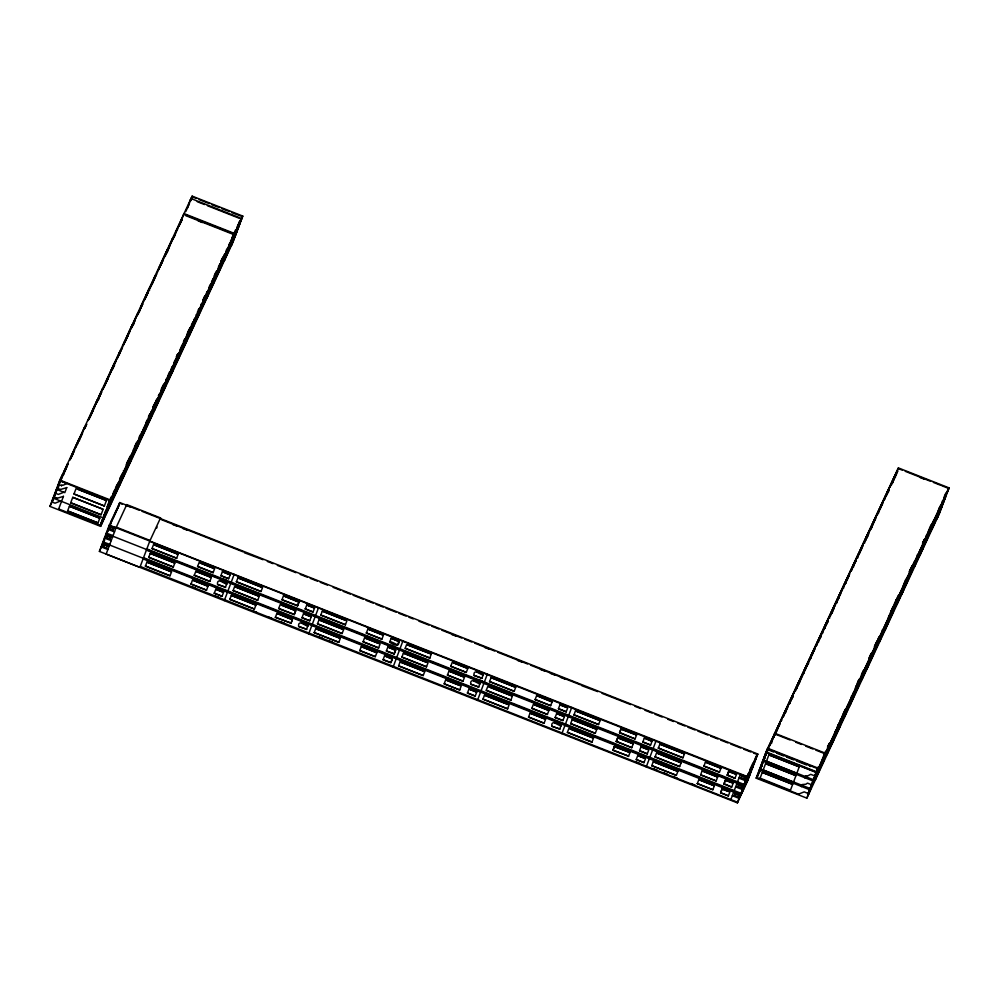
<?xml version="1.0" encoding="UTF-8"?>
<svg xmlns="http://www.w3.org/2000/svg" width="999" height="999" viewBox="0 0 999 999"><rect width="100%" height="100%" fill="white"/><g stroke="black" fill="none" stroke-linecap="round" stroke-linejoin="round"><path stroke-width="1.5" d="M49.95 506.406L59.84 480.082L110.477 500.037L100.587 526.361L49.95 506.406L54.595 496.441M51.586 502.797L57.243 487.712M61.239 477.085L57.717 486.463L58.779 486.913M54.558 495.242L52.06 502.022L55.045 503.196L60.514 501.011M57.405 487.674L55.307 493.231L58.342 494.418L63.811 492.245M56.631 490.372L57.58 487.849L56.493 490.097M58.104 486.638L59.465 483.017M59.928 481.593L61.014 477.684M61.851 476.66L62.762 474.238L63.686 474.687M68.269 464.135L67.595 463.873L63.012 474.413L66.221 467.507M66.683 466.296L67.595 463.873M77.722 443.856L77.048 443.593L70.579 458.179L78.746 439.523M61.563 485.801L61.926 484.89L62.937 485.289L67.108 483.466L60.027 480.669M77.747 442.557L80.257 436.675L77.822 442.619M80.969 435.651L85.09 426.311L81.793 434.09M93.631 408.454L94.543 406.031L88.074 420.616L93.182 409.665M92.72 411.338L93.182 410.127L89.061 419.081M94.131 407.604L96.254 401.96M96.853 401.536L97.765 399.125L98.439 399.388M98.689 399.563L98.014 399.3L99.376 395.666L102.597 388.761L103.272 389.023M101.686 391.171L102.597 388.761M112.725 368.743L112.05 368.469L105.582 383.054L107.492 378.946M58.616 509.128L63.474 496.266M66.771 487.5L64.823 492.632L56.731 489.448L58.179 485.252M112.05 368.469L108.766 376.211M110.677 372.565L113.749 364.398M112.912 368.756L114.336 364.972M119.405 355.095L118.731 354.82L120.092 351.198L115.509 361.738L118.082 356.206M123.077 345.492L129.545 330.919L130.22 331.181M128.634 333.329L129.545 330.919M127.722 336.213L128.184 335.015L123.002 346.141M128.659 333.753L131.256 326.848M132.767 324.001L129.795 331.081L132.767 324.001L133.691 324.438M141.259 308.204L140.584 307.929L141.945 304.308L147.053 293.356L145.679 296.978L146.353 297.252M139.036 312.699L140.459 308.916M148.751 289.285L145.679 297.452L149.575 289.098M148.202 291.109L147.29 293.531L148.364 291.221M154.408 279.97L153.734 279.708L155.095 276.074L150.512 286.613L153.084 281.094M67.62 510.939L69.393 506.243L99.775 518.219L98.002 522.914L67.62 510.939L98.002 522.914M70.692 502.772L72.765 497.327L103.147 509.303L101.074 514.735L70.692 502.772L101.074 514.735M73.988 493.993L104.371 505.969L73.988 493.993L76.061 488.548L106.443 500.524L77.51 489.123M158.079 270.379L164.548 255.794L165.472 256.231M163.661 258.629L166.259 251.723M167.77 248.888L164.798 255.969L167.77 248.888L168.444 249.151L167.083 252.772M168.019 249.051L172.602 238.511L173.277 238.786M171.691 240.934L172.602 238.511M181.356 222.128L180.682 221.865L182.055 218.232L175.587 232.817L180.045 223.227M174.038 237.575L175.462 233.791M180.682 222.327L183.978 213.561L234.615 233.516L224.5 260.439L223.826 260.165M184.428 214.423L183.529 214.773M187.462 207.917L190.984 198.539L241.621 218.494L231.493 245.417L230.819 245.142M232.904 242.407L242.794 216.096L192.158 196.129L189.86 201.711M190.772 200.799L192.195 197.028L190.871 199.875M104.371 505.969L106.443 500.524M105.894 510.214L101.399 522.777L102.073 523.051M107.155 506.88L109.703 500.074M105.307 512.45L238.361 226.935L237.687 226.673L233.379 235.901M110.964 497.377L108.529 503.721L109.203 503.983L108.367 505.794L107.692 505.519M103.222 518.244L104.808 514.01L105.482 514.273M108.304 506.393L105.07 514.56L104.395 514.298M108.367 505.794L111.638 497.639M101.985 523.351L112.075 496.728L111.401 496.466M114.373 490.359L113.312 493.181L114.385 493.481M102.959 518.081L103.896 518.506L105.295 515.496L106.881 511.263L105.757 510.664M106.518 509.465L107.193 509.74L110.177 502.497M113.711 493.219L110.489 500.961L109.815 500.699M117.008 484.44L115.409 488.673L116.084 488.948L118.382 483.204M108.991 506.755L105.32 513.736L105.994 513.998L107.58 509.765M108.616 504.957L109.291 505.232L110.877 500.998L59.615 480.694L192.158 196.129M112.288 497.989L109.291 505.232M113.986 493.456L115.584 489.21M106.593 508.866L108.092 509.49L109.69 505.257M111.788 500.749L108.092 509.49M115.085 491.983L111.389 500.724L112.987 496.491L112.313 496.216M110.19 504.982L113.886 496.241L113.212 495.979M112.812 495.941L113.486 496.216L117.183 487.475M112.288 500.474L115.984 491.733L115.31 491.471M118.207 482.667L118.893 482.929L120.292 479.932L122.577 474.188L121.903 473.926M114.398 495.966L117.383 488.736M120.679 479.957L119.093 484.19L118.419 483.928M119.118 482.43L119.793 482.692L121.841 477.347L122.565 477.622M126.536 464.835L127.959 461.063M117.407 486.963L118.082 487.225L116.496 491.458L119.48 484.228L118.806 483.953M119.793 482.692L122.777 475.449L122.103 475.187M126.086 466.683L123.089 473.926M128.908 458.903L126.786 467.669L125.587 467.357M120.18 482.717L118.594 486.963L121.591 479.72M121.216 477.922L121.89 478.184L123.489 473.951M124.513 469.143L125.187 469.418L126.786 465.172L126.111 464.91M121.89 478.184L124.887 470.941L123.814 470.654M126.111 467.407L128.184 462.175L127.51 461.913M119.718 485.189L122.989 476.71L122.315 476.448M126.261 467.632L129.583 459.165M120.717 480.681L121.391 480.944L124.388 473.713M126.086 469.168L127.685 464.935M127.984 463.399L130.981 456.168L130.307 455.894M131.681 454.657L130.095 458.891L133.079 451.66M134.141 448.201L136.601 442.37L137.275 442.644L134.291 449.887L135.876 445.641L135.202 445.379M124.013 471.915L125.087 472.202L123.489 476.436L126.486 469.205L125.412 468.906M126.786 467.669L129.783 460.427M127.185 467.694L125.599 471.928L128.584 464.697M128.222 462.899L128.896 463.161L130.482 458.928M131.518 454.12L132.193 454.383L133.779 450.149L133.104 449.887M217.507 227.472L217.282 228.072L185.639 215.597M130.32 458.391L130.994 458.653L132.58 454.42L131.905 454.158M128.609 462.924L129.283 463.186L127.697 467.42L130.682 460.189M130.994 458.653L133.978 451.411L133.304 451.148M140.272 434.777L139.211 437.599L140.285 437.887L138.224 443.119L138.898 443.381L142.582 434.64M129.121 462.649L129.795 462.924L131.381 458.678L130.707 458.416M134.678 449.912L133.092 454.145L134.715 450.636M135.714 445.104L136.388 445.379L137.987 441.133M129.795 462.924L133.491 454.17M136.388 445.379L140.085 436.638L139.41 436.363M131.219 458.141L131.893 458.416L135.589 449.675M139.885 437.862L142.632 431.006L143.993 431.643L140.996 438.886L140.322 438.611M143.581 429.12L140.584 436.363M135.414 449.125L136.101 449.4L137.687 445.167M147.278 419.755L146.216 422.577L146.89 422.839L149.188 417.095L148.501 416.833L149.912 413.836L148.314 418.069L148.988 418.331L150.587 414.098M136.101 449.4L139.086 442.157L138.411 441.895M143.606 427.347L144.281 427.622L142.695 431.855L145.679 424.612M140.484 439.148L137.175 447.614L136.501 447.34M141.521 434.353L142.195 434.615L143.594 431.605L145.879 425.874L145.205 425.611M142.42 434.103L143.094 434.378L144.693 430.132M757.766 754.008L747.876 780.331L737.374 802.871L99.4 551.411L109.291 525.099L747.264 776.548L757.766 754.008L142.008 511.313M143.094 434.378L146.091 427.135L145.417 426.873M147.315 421.103L147.989 421.366L146.391 425.599L149.388 418.356L148.714 418.094M150.612 412.325L151.286 412.599L149.688 416.833L152.685 409.59M155.682 401.723L154.62 404.545L155.682 404.845M144.518 429.595L145.192 429.87L146.791 425.636L146.116 425.362M150.087 416.858L148.489 421.091L151.711 413.349M152.048 410.052L151.111 412.05L151.786 412.325L153.384 408.091M153.222 407.542L154.283 407.842L152.697 412.075L156.381 403.334L155.32 403.047L156.905 398.801M101.461 546.977L103.334 542.02M108.042 529.458L109.465 525.686L115.884 528.209M145.192 429.87L148.189 422.627L147.515 422.365M103.896 541.246L105.182 536.6M106.893 533.254L108.329 529.445M110.677 523.214L112.1 519.393L111.014 523.339M146.616 425.087L147.29 425.362L148.888 421.128M105.007 538.411L104.895 537.362M108.304 529.632L107.517 530.719M147.29 425.362L150.287 418.119M151.998 413.586L153.809 408.841M157.58 399.076L155.994 403.309L157.617 399.8M150.312 416.346L150.986 416.62L149.4 420.854L153.084 412.112L152.023 411.813M157.392 400.299L159.678 394.568L159.003 394.293M155.419 406.006L156.843 402.222L157.567 402.51L154.72 410.065M166.009 379.27L166.683 379.545L162.987 388.286L162.313 388.012L163.911 383.778M151.498 416.346L155.195 407.604M154.795 407.567L158.716 398.326L159.39 398.589M158.092 398.801L162.013 389.548L162.687 389.81M103.072 546.778L103.896 544.642L107.268 545.966L106.443 548.114L103.072 546.778L106.443 548.114M106.431 537.862L107.18 535.889L110.552 537.225L109.803 539.185L106.431 537.862L109.803 539.185M109.728 529.083L110.477 527.122L113.849 528.446L113.099 530.419L109.728 529.083L113.099 530.419M112.862 518.993L118.744 506.006M153.596 411.838L156.593 404.595M158.292 400.062L159.89 395.829L159.216 395.554M161.114 392.282L163.187 387.05L162.512 386.788M117.67 508.179L119.793 502.559L139.198 510.202M160.814 393.718L157.967 401.286L157.293 401.011L160.614 392.557L161.289 392.819L159.69 397.053L159.016 396.79M164.111 384.94L161.264 392.507L160.589 392.245M155.719 405.557L156.393 405.831L157.992 401.598L157.318 401.323M162.987 388.286L164.585 384.053M156.393 405.831L160.09 397.09L159.415 396.815M159.69 397.053L163.386 388.311L162.712 388.049M158.491 401.323L162.188 392.582M161.788 392.545L165.484 383.803M160.602 396.815L164.286 388.074L163.224 387.774M168.594 376.261L170.879 370.529M162.025 392.045L162.7 392.307L164.098 389.298L165.684 385.065L165.01 384.802M169.293 374.762L172.278 367.52L171.603 367.257M164.123 387.537L164.798 387.799L166.383 383.566L165.322 383.266M167.42 378.758L168.094 379.021L169.693 374.787M172.989 366.021L171.391 370.254L174.613 362.512L175.287 362.774M175.275 359.652L174.213 362.475L174.887 362.737L176.486 358.504M164.798 387.799L167.795 380.557L166.721 380.257M168.094 379.021L171.091 371.79M166.221 383.029L166.895 383.291L168.494 379.058M166.895 383.291L169.892 376.049M173.189 367.282L170.192 374.525L171.791 370.279L171.116 370.017M168.319 378.521L168.993 378.783L170.592 374.55M174.813 363.761L172.29 370.017L175.799 362.5L175.125 362.237L173.489 365.746L175.087 361.513L174.413 361.251M177.635 355.894L175.587 361.238L179.283 352.497M175.986 361.276L173.701 367.008L173.014 366.745M182.28 344.63L181.219 347.452L182.293 347.752L179.296 354.982L180.881 350.749L179.82 350.462M175.012 364.935L172.178 372.49L171.503 372.227M178.359 356.181L175.474 363.723L174.8 363.449M178.771 354.945L181.656 347.402M173.227 368.007L173.901 368.269L175.487 364.036M176.523 359.228L177.198 359.49L178.784 355.257L178.109 354.995M173.901 368.269L176.885 361.026M180.182 352.26L177.198 359.49M181.893 347.714L183.479 343.481M175.325 363.499L175.999 363.761L177.585 359.528M189.785 329.957L189.111 329.695L186.114 336.938L186.788 337.2L188.199 334.203L190.484 328.459L189.81 328.196M185.589 338.973L183.991 343.206L183.317 342.944L184.915 338.711L183.504 341.72L184.191 341.983L182.592 346.216L184.216 342.707M189.111 329.695L187.512 333.928L188.199 334.203M179.695 355.02L178.097 359.253L181.793 350.512L181.119 350.249M182.992 346.241L181.393 350.487L185.09 341.733M186.289 337.475L184.69 341.708L188.386 332.967L187.712 332.704M180.195 354.745L183.891 346.004L183.217 345.741M192.782 322.09L191.721 324.912L192.395 325.187L193.981 320.954M182.305 350.237L185.29 342.994M188.586 334.228L187 338.461L186.326 338.199M188.224 332.43L188.898 332.692L190.297 329.695L191.883 325.449L191.209 325.187M185.602 341.471L189.286 332.729L188.611 332.455M192.582 323.951L190.996 328.184L192.62 324.675M185.315 341.233L185.989 341.496L184.403 345.729L187.387 338.486L186.713 338.224M187.7 336.963L190.684 329.72L190.01 329.458M188.087 336.988L186.501 341.221L189.485 333.991M192.795 325.212L189.798 332.455L191.845 327.11L192.57 327.385M196.091 316.446L193.094 323.676L192.42 323.414M198.913 308.666L197.315 312.899L197.989 313.162L200.986 305.919M190.197 332.48L188.599 336.713L189.997 333.716L189.323 333.441M191.221 327.684L191.895 327.947L193.719 323.201L194.393 323.464L191.396 330.706L190.722 330.444M192.52 327.372L189.673 334.927L188.998 334.665M192.969 326.161L195.816 318.594M196.266 317.382L199.113 309.827M191.396 330.706L192.994 326.473L192.32 326.211M191.895 327.947L196.291 317.694L195.617 317.432M197.989 313.162L199.588 308.928M194.018 321.666L194.693 321.94L196.091 318.931L197.69 314.697L197.015 314.435M195.092 321.965L193.494 326.198L196.491 318.956M198.389 313.199L196.803 317.432L199.788 310.19L198.439 309.565M199.413 308.391L200.1 308.654L201.686 304.42L201.011 304.158M160.29 518.518L160.527 517.919L126.761 504.607L126.311 505.831M203.084 301.411L200.1 308.654M197.19 317.457L195.604 321.69L198.589 314.448L197.914 314.185M198.227 312.65L198.901 312.924L200.712 308.179L201.386 308.441L197.702 317.183L197.028 316.92M198.901 312.924L201.885 305.682L201.211 305.419M197.702 317.183L199.288 312.949L198.614 312.687M200.324 308.142L200.999 308.416L202.585 304.183M203.621 299.375L204.296 299.638L205.881 295.404M204.695 299.675L202.397 305.407L201.723 305.145M204.296 299.638L207.992 290.896M210.277 284.528L209.216 287.362L210.29 287.65L208.229 292.882L208.903 293.144L212.587 284.403M199.126 312.412L199.8 312.675L203.496 303.933M203.097 303.908L206.793 295.167L206.119 294.905M212.912 278.609L210.589 286.126M204.895 300.936L201.898 308.167L201.224 307.904M208.192 292.158L205.195 299.4M209.89 287.625L211.488 283.391M203.321 303.396L203.996 303.659L205.594 299.425M208.491 290.622L212.637 280.769M213.586 278.883L211.526 284.116L212.2 284.378L215.884 275.637L215.21 275.362M207.692 294.917L206.106 299.163L209.091 291.92L208.017 291.621M211.214 285.639L209.403 290.384L208.729 290.122M212.025 281.343L212.7 281.618L214.285 277.372M208.217 290.397L208.891 290.659L207.293 294.892L212.387 283.142M212.7 281.618L215.684 274.375L215.01 274.113M207.18 297.377L210.489 288.911M219.917 263.586L218.319 267.819L218.993 268.094L220.592 263.861M214.298 279.87L217.295 272.627L216.621 272.265M215.722 275.1L216.396 275.362L217.994 271.129M219.218 267.582L221.291 262.35M214.023 279.633L214.698 279.895L213.099 284.128L216.096 276.898L215.422 276.623M219.393 268.119L216.396 275.362M214.523 279.358L215.197 279.62L216.795 275.387L216.121 275.125M223.614 257.342L221.79 262.088L224.787 254.845L224.113 254.57M215.197 279.62L218.194 272.39M221.716 263.112L218.494 270.854L220.092 266.621L219.418 266.358M225.487 253.334L223.901 257.58L227.585 248.838M218.219 270.617L218.893 270.879L217.307 275.125L220.991 266.371L220.317 266.109M222.003 263.336L224.288 257.605L223.227 257.305M219.405 270.617L223.089 261.875M222.028 261.576L222.702 261.838L226.386 253.097M225.999 253.072L229.683 244.33L229.008 244.056M221.503 266.109L225 257.043M231.119 240.759L233.017 235.714M226.224 252.56L226.898 252.822L228.496 248.589L227.822 248.326M224.513 257.093L225.2 257.367L223.601 261.601L226.598 254.358M226.898 252.822L229.895 245.592L229.221 245.317M231.593 241.046L233.192 236.813L232.517 236.551L230.195 244.056L231.593 241.046L230.919 240.784M237.138 226.873L239.598 221.591L240.272 221.853L232.218 240.135L231.543 239.86M232.517 240.409L231.094 244.218L231.768 244.48M237.687 226.673L239.598 221.591M236.713 229.47L235.302 233.354L235.976 233.616L236.825 231.818L236.151 231.543M237.637 226.998L237.862 228.471M238.124 225.737L240.01 220.692M100.587 526.361L232.992 242.108L232.305 241.833L234.927 234.877M236.151 231.656L238.511 225.349M240.809 219.143L239.448 222.777L240.122 223.039L239.273 224.85L238.599 224.575M156.631 528.196L157.08 526.985M145.429 566.083L146.928 562.15L171.541 571.853L170.03 575.774L145.429 566.083L170.03 575.774M148.726 557.305L150.225 553.384L174.837 563.074L173.327 567.007L148.726 557.305L173.327 567.007M152.023 548.538L176.623 558.229L152.023 548.538L153.521 544.605L178.134 554.308L154.97 545.179M176.623 558.229L178.134 554.308M190.996 584.04L192.507 580.107L208.029 586.226L206.531 590.159L190.996 584.04L206.531 590.159M194.293 575.274L195.804 571.341L211.326 577.459L209.827 581.393L194.293 575.274L209.827 581.393M197.59 566.495L213.124 572.614L197.59 566.495L199.101 562.562L214.623 568.681L200.512 563.124M213.124 572.614L214.623 568.681M214.285 593.219L215.796 589.285L223.551 592.345L222.053 596.278L214.285 593.219L222.053 596.278M217.582 584.452L225.487 587.212L217.582 584.452C215.859 574.075 237.312 590.421 220.379 581.031M220.879 575.674L222.39 571.74L230.157 574.812L228.646 578.733L220.879 575.674L228.646 578.733M225.349 587.512L226.86 583.578M224.288 600.636L234.178 574.325M229.82 599.338L231.318 595.416L255.919 605.107L254.42 609.04L229.82 599.338L254.42 609.04M233.117 590.571L234.615 586.638L259.228 596.341L257.717 600.262L233.117 590.571L257.717 600.262M236.413 581.793L237.912 577.872L262.525 587.562L261.014 591.495L236.413 581.793L261.014 591.495M275.387 617.307L276.885 613.374L292.42 619.492L291.059 623.126L275.387 617.307L291.059 623.126M295.716 610.714L294.205 614.647L278.684 608.528L280.195 604.595L295.716 610.714L281.606 605.157M297.515 605.881L299.013 601.947L297.515 605.881L281.98 599.762L283.491 595.829L297.602 601.386M290.909 623.426L292.42 619.492M294.205 614.647L295.579 611.026M298.676 626.485L306.581 629.245L298.676 626.485C296.953 616.108 318.406 632.454 301.473 623.064M301.973 617.707L303.484 613.786L311.238 616.845L309.74 620.766L301.973 617.707L309.74 620.766M305.269 608.94L306.78 605.007L314.535 608.066L313.037 612L305.269 608.94L313.037 612M306.443 629.545L307.942 625.611M308.679 633.903L318.569 607.579M314.21 632.604L315.709 628.671L340.309 638.373L338.811 642.295L314.21 632.604L338.811 642.295M317.507 623.826L319.006 619.904L343.606 629.595L342.108 633.528L317.507 623.826L342.108 633.528M320.804 615.059L345.404 624.75L320.804 615.059L322.302 611.126L345.467 620.254M345.404 624.75L346.903 620.829L322.302 611.126M359.777 650.561L361.276 646.628L376.81 652.747L375.299 656.68L359.777 650.561L375.299 656.68M363.074 641.795L378.596 647.914L363.074 641.795L364.573 637.861L378.696 643.418M366.371 633.016L367.869 629.083L383.404 635.214L381.893 639.135L366.371 633.016L381.893 639.135M378.596 647.914L380.107 643.98L364.573 637.861M383.067 659.74L384.578 655.819L392.332 658.878L390.834 662.799L383.067 659.74L390.971 662.499L391.883 660.077M394.13 654.033L395.629 650.099L394.13 654.033L386.363 650.973L387.874 647.04L394.343 649.587M389.66 642.195L391.171 638.274L398.926 641.333C399.812 652.347 378.521 634.652 397.565 644.954M397.427 645.254L398.926 641.333M393.069 667.157L402.959 640.846M398.589 665.858L400.099 661.937L424.7 671.628L423.201 675.561L398.589 665.858L423.201 675.561M401.898 657.092L426.498 666.783L401.898 657.092L403.396 653.159L426.548 662.287M405.194 648.314L429.795 658.016L405.194 648.314L406.556 644.692L431.293 654.083M426.498 666.783L427.997 662.861L403.396 653.159M429.795 658.016L431.156 654.382M444.168 683.828L459.69 689.947L444.168 683.828L445.666 679.894L459.79 685.451M447.465 675.049L448.963 671.116L464.498 677.247L462.987 681.168L447.465 675.049L462.987 681.168M450.761 666.283L466.283 672.402L450.761 666.283L452.26 662.349L467.794 668.468L453.671 662.911M459.69 689.947L461.201 686.013L445.666 679.894M466.283 672.402L467.794 668.468M467.457 693.006L468.956 689.073L476.723 692.132L475.224 696.066L467.457 693.006L475.224 696.066M470.754 684.228L478.658 686.987L470.754 684.228C469.031 673.85 490.484 690.209 473.551 680.806M474.05 675.461L481.955 678.221L474.05 675.461C472.327 665.084 493.781 681.43 476.848 672.04M478.521 687.287L480.019 683.366M481.818 678.521L483.179 674.887M477.46 700.424L487.35 674.1M482.979 699.125L507.592 708.815L482.979 699.125L484.49 695.192L507.642 704.32M486.276 690.346L510.889 700.049L486.276 690.346L487.787 686.425L512.387 696.116L489.235 686.987M489.572 681.58L491.083 677.647L515.684 687.349L514.185 691.283L489.572 681.58L514.185 691.283M507.592 708.815L509.09 704.894L484.49 695.192M510.889 700.049L512.387 696.116M528.558 717.082L530.057 713.161L545.591 719.28L544.08 723.201L528.558 717.082L544.08 723.201M531.855 708.316L547.377 714.435L531.855 708.316L533.354 704.382L548.888 710.501L534.765 704.944M535.152 699.537L536.65 695.616L552.185 701.735L550.674 705.656L535.152 699.537L550.674 705.656M547.377 714.435L548.888 710.501M551.848 726.261L559.752 729.02L551.848 726.261C550.124 715.883 571.578 732.242 554.645 722.839M555.144 717.494L556.643 713.561L564.41 716.62L562.912 720.554L555.144 717.494L562.912 720.554M558.441 708.716L566.208 711.775L558.441 708.716L559.939 704.794L566.408 707.342M559.615 729.32L561.113 725.399M566.208 711.775L567.707 707.854L559.939 704.794M561.85 733.678L571.74 707.367M567.37 732.379L591.982 742.082L567.37 732.379L568.881 728.458L593.481 738.149L570.329 729.02M570.666 723.613L572.177 719.68L596.778 729.382L595.279 733.316L570.666 723.613L595.279 733.316M573.963 714.847L575.474 710.913L600.074 720.604L598.576 724.537L573.963 714.847L598.576 724.537M591.982 742.082L593.481 738.149M612.936 750.349L614.447 746.415L612.936 750.349L628.608 756.168L613.086 750.049M616.246 741.57L617.744 737.649L633.266 743.768L631.768 747.689L616.246 741.57L617.744 737.649M619.542 732.804L621.041 728.87L636.575 734.989L635.064 738.923L619.542 732.804L621.041 728.87M628.471 756.468L629.969 752.534L615.859 746.977M636.238 759.527L643.993 762.587L636.238 759.527L637.737 755.594L644.205 758.141M639.535 750.749L647.29 753.82L639.535 750.749L641.033 746.827L647.502 749.375M642.832 741.982L644.33 738.049L652.097 741.108L650.586 745.042L642.832 741.982L650.586 745.042M643.993 762.587L645.504 758.653L637.737 755.594M647.29 753.82L648.801 749.887L641.033 746.827M646.241 766.945L656.131 740.621M651.76 765.646L653.271 761.713L677.871 771.415L676.36 775.349L651.76 765.646L676.36 775.349M655.057 756.88L656.568 752.946L681.168 762.637L679.657 766.57L655.057 756.88L679.657 766.57M658.353 748.101L659.864 744.168L684.465 753.87L682.954 757.804L658.353 748.101L682.954 757.804M697.327 783.603L698.838 779.682L714.36 785.801L712.861 789.722L697.327 783.603L712.861 789.722M700.624 774.837L702.135 770.903L717.657 777.022L716.158 780.956L700.624 774.837L716.158 780.956M703.92 766.058L705.431 762.137L720.953 768.256L719.455 772.177L703.92 766.058L719.455 772.177M720.629 792.781L728.383 795.853L720.629 792.781L722.127 788.86L728.596 791.408M723.925 784.015L725.424 780.082L733.191 783.141L731.68 787.075L723.925 784.015L725.424 780.082M727.222 775.249L728.721 771.315L736.488 774.375L734.977 778.308L727.222 775.249L728.721 771.315M720.766 792.482L722.127 788.86M728.383 795.853L729.894 791.92L721.99 789.16M730.619 800.199L740.521 773.888M734.302 795.579L735.127 793.431L738.498 794.767L737.674 796.902L734.302 795.579L737.674 796.902M737.662 786.65L738.411 784.69L741.782 786.013L741.033 787.986L737.662 786.65L741.033 787.986M740.958 777.884L741.708 775.911L745.079 777.247L744.33 779.208L740.958 777.884L744.33 779.208M751.023 751.348L750.786 751.96L743.631 749.163M738.773 798.176L740.634 793.206M742.057 789.422L747.027 777.047M748.301 774.6L748.239 773.713L745.354 780.656L746.815 778.221M740.009 796.215L740.509 795.017M744.555 783.516L752.971 766.408L744.742 785.077L746.678 779.932M737.374 802.871L747.264 776.548M741.758 791.97L743.381 788.698L741.333 793.106M748.039 776.298L749.974 771.153M751.897 767.507L753.433 763.423M753.658 762.824L756.218 756.018M741.67 793.231L749.337 775.049M744.692 783.453L754.332 762.774L756.268 757.642L755.594 757.367M939.385 513.598L806.842 798.151L756.206 778.196L766.096 751.885L898.413 467.932L949.05 487.887L939.16 514.198M757.604 775.187L767.731 748.276L818.368 768.231L808.241 795.154L807.567 794.879M812.537 783.179L814.61 778.209L812.949 780.931L763.323 761.375L760.489 768.943L810.102 788.498M761.375 766.67L762.736 763.036L762.062 762.774L762.911 760.976L763.586 761.238M759.465 772.327L760.876 768.556M761.812 766.083L760.701 766.408L761.538 764.597M766.483 753.883L767.906 750.074L767.232 749.799M768.181 749.138L767.282 749.487M775.137 733.391L776.198 730.569L776.872 730.843L773.201 737.811L774.6 734.802M775.973 733.566L775.299 733.303L776.897 729.07L777.572 729.332M780.906 721.29L783.191 715.546L783.865 715.808M760.039 778.321L762.274 772.414L792.657 784.39L790.421 790.296L760.114 778.171M763.111 770.154L765.571 763.648L795.953 775.624L793.493 782.13L763.186 770.004M766.408 761.375L768.868 754.882L799.25 766.845L796.79 773.351L766.483 761.226M783.004 716.783L785.289 711.038L785.976 711.313M783.703 715.272L786.7 708.041M787.399 706.53L785.801 710.764L786.737 708.766M787.2 707.767L788.798 703.533L789.472 703.796M789.497 702.022L787.899 706.256L790.896 699.025L791.57 699.288M789.46 703.221L792.294 696.016L792.969 696.278M790.709 700.249L793.693 693.006M793.331 694.33L794.392 691.508M794.205 692.744L795.791 688.511L796.465 688.773M796.49 687L794.904 691.233L797.901 684.003L798.576 684.265M799.462 680.906L797.002 686.725L798.601 682.492L799.275 682.767M799.774 682.492L799.1 682.217L800.699 677.984M801.036 677.809L802.796 673.476L803.471 673.751M803.134 673.301L804.894 668.968L805.569 669.243M806.468 665.883L805.406 668.706L806.805 665.696M807.329 664.285L808.391 661.463M807.429 664.397L809.802 658.453L810.476 658.728M810.139 658.279L811.9 653.945L812.574 654.22M813.461 650.849L812.399 653.683L813.81 650.674M814.335 649.263L815.396 646.44M815.034 647.764L816.096 644.929L816.77 645.204M817.494 641.932L814.972 648.164M817.132 643.256L818.193 640.434L818.868 640.696M820.978 636.188L820.291 635.926L818.705 640.159L822.402 631.418M824.5 626.91L822.202 632.642L822.876 632.904M822.901 631.143L825.898 623.9L826.573 624.163M823.988 629.358L826.822 621.79L827.497 622.065M827.971 621.166L827.297 620.891L825.711 625.137L829.395 616.395M831.493 611.888L829.207 617.619L829.882 617.882M829.907 616.121L833.603 607.38M835.701 602.872L834.103 607.105L835.501 604.095M836.038 602.684L837.1 599.862L837.774 600.124L836.375 603.134M836.887 602.859L836.213 602.597L837.799 598.364L838.473 598.626M838.985 598.351L838.311 598.089L839.897 593.856L840.571 594.118M844.33 584.24L840.409 593.581M843.88 587.837L843.206 587.574L844.804 583.341L845.479 583.603M845.978 583.329L845.304 583.066L846.902 578.833L847.577 579.095M850.911 571.041L853.196 565.309L853.87 565.571M854.595 562.3L853.009 566.533L853.683 566.808M855.107 562.037L856.705 557.792L857.379 558.066M855.806 560.526L857.404 556.293M858.99 554.233L861.825 546.678L862.499 546.94M862.299 545.779L860.713 550.012L861.638 548.014M862.112 547.002L863.698 542.769L864.372 543.044M862.811 545.504L864.397 541.271M867.681 536.763L867.007 536.488L868.606 532.255M868.943 532.08L872.776 525.012L872.102 524.75M871.041 527.572L872.801 523.239L873.476 523.513M874.375 520.142L873.313 522.964L874.712 519.967M875.236 518.556L876.298 515.734M875.936 517.045L876.997 514.223L877.671 514.497M878.396 511.226L875.873 517.457M876.96 515.422L879.807 508.216L880.481 508.479M881.368 505.119L878.208 512.45L878.883 512.724M882.242 503.533L883.303 500.711M882.941 502.022L884.003 499.2L884.677 499.475M885.401 496.203L882.879 502.435M885.039 497.514L886.101 494.692L886.775 494.967M885.913 495.929L887.499 491.695L888.173 491.958M888.873 490.459L888.198 490.184L886.613 494.418L890.309 485.676M890.109 486.913L892.407 481.168M890.808 485.414L893.805 478.171L894.48 478.434L893.081 481.443M895.366 475.074L892.906 480.906L894.505 476.673L895.179 476.935M893.993 479.12L897.015 470.929M896.203 473.676L898.413 467.932M798.701 794.068L804.17 791.882L808.166 793.456L809.59 789.685L760.027 770.142L757.18 777.709L798.626 794.217M814.347 777.197L811.525 784.715L807.467 783.116L805.893 784.227L802.284 784.54L801.473 786.663M817.457 768.568L818.156 767.057L814.822 775.936L810.763 774.337L807.891 775.811L805.581 775.773L804.769 777.884M809.627 789.397L810.451 787.212M812.512 781.717L814.16 777.334M817.232 769.168L816.146 773.089M808.491 792.769L811.051 785.963M806.842 798.151L817.906 769.442L816.52 772.602L765.883 752.484L773.376 736.613L774.05 736.875M808.79 791.957L810.226 788.486M815.496 774.275L816.882 770.966M815.746 776.735L817.17 772.589M818.568 769.218L821.078 762.624M821.528 761.413L824.237 754.145M825.474 753.945L826.385 751.523M829.22 743.968L828.308 746.39L828.983 746.653L830.356 743.019M823.538 760.489L824.962 756.705M816.62 774.874L817.294 775.149L823.763 760.564M833.491 736.5L832.579 738.91L833.253 739.185L830.044 746.091L829.37 745.828M830.044 746.091L834.627 735.551M832.666 737.05L833.341 737.324L834.702 733.691M839.535 723.326L838.161 726.947L837.487 726.685L838.398 724.263M831.33 744.317L826.747 754.869L828.109 751.236L827.434 750.973M832.629 740.734L835.002 734.427M835.738 732.617L838.099 726.323M838.748 724.45L840.921 718.805M832.941 740.871L831.568 744.492L834.552 737.412L833.865 737.15M837.849 728.646L836.475 732.267L835.564 731.83M839.772 723.501L841.146 719.867L840.471 719.605M832.741 742.569L842.632 716.246M839.31 725.474L834.864 735.726L847.851 705.456M835.476 733.691L836.151 733.953L834.789 737.587L839.897 726.635L841.258 723.001L840.584 722.739M843.568 717.032L844.242 717.307L845.604 713.673L844.929 713.411M855.444 687.911L856.355 685.501L857.279 685.938L858.641 682.305L857.966 682.042M849.662 704.432L852.022 698.126M853.308 694.442L854.22 692.02M844.242 717.307L848.825 706.768M852.122 697.989L847.539 708.528L852.984 696.128L853.658 696.39L852.297 700.024L851.373 699.587M853.708 693.806L856.081 687.499M856.53 686.288L858.903 679.982M848.401 706.668L849.075 706.942L850.436 703.308M855.668 689.397L857.03 685.764M852.047 699.849L849.075 706.942M850.249 705.007L860.139 678.683M852.297 700.024L858.765 685.451M851.623 699.762L862.062 676.673L855.594 691.258L854.669 690.809M859.577 678.583L860.251 678.858L858.89 682.479L865.359 667.906M868.493 661.375L867.582 663.798L868.256 664.06L865.047 670.966L864.372 670.704M865.047 670.966L869.63 660.426M867.669 661.937L868.343 662.2L869.704 658.566L869.03 658.304M867.944 665.746L866.57 669.38L868.868 662.025L869.555 662.287M866.333 669.205L861.75 679.745L863.111 676.111L862.437 675.848M867.631 665.609L870.279 658.716M870.454 658.104L873.101 651.198M874.512 647.464L876.872 641.171M871.24 656.98L869.867 660.601L879.557 639.11L873.089 653.696L872.414 653.433M872.489 651.573L873.163 651.835L874.537 648.201M867.744 667.444L877.634 641.133M876.385 644.917L877.759 641.296L877.085 641.021M874.312 650.361L870.479 658.566L871.153 658.841L869.792 662.462L876.26 647.889M878.571 641.92L879.245 642.182L880.606 638.548L879.932 638.286M887.199 621.016L885.838 624.637L889.06 617.732L888.386 617.457L889.297 615.047M892.969 606.917L890.446 612.799L892.969 606.917L893.643 607.192M879.245 642.182L883.828 631.643M885.614 626.798L887.124 622.877L882.542 633.416L885.763 626.498M888.436 619.28L891.083 612.375M891.533 611.163L893.905 604.87M883.403 631.555L884.078 631.818L885.439 628.184L884.764 627.921M890.346 615.958L886.625 624.637L889.172 619.168M885.251 629.882L895.141 603.571M884.078 631.818L886.375 624.462L887.299 624.912L888.66 621.278L887.986 621.016M890.596 616.133L897.065 601.548L890.596 616.133L889.672 615.696M893.893 607.367L895.254 603.733L894.58 603.471M893.543 610.252L894.967 606.468M887.299 624.912L893.768 610.327M893.743 607.654L900.361 592.782M898.113 600.998L896.752 604.62L901.335 594.08M899.375 595.591L900.049 595.854L904.632 585.314M902.671 586.813L903.346 587.075L904.707 583.453L904.033 583.179M902.447 591.158L905.007 584.19M905.456 582.979L908.303 575.424M909.515 572.352L911.875 566.046M900.661 593.818L901.573 594.255L902.946 590.634M906.243 581.855L904.869 585.489L914.934 563.174L915.608 563.436L914.247 567.07L913.573 566.795L916.145 561.263M907.492 576.448L908.166 576.71L909.54 573.089M901.573 594.255L904.557 587.175L903.883 586.9M906.48 582.03L907.854 578.396M909.777 573.264L911.15 569.63L910.476 569.368L909.402 571.665M902.746 592.32L912.636 566.008M914.56 563.998L908.091 578.571L907.417 578.309M908.041 577.971L904.794 587.35L911.263 572.764M920.541 549.9L921.453 547.489M924.3 539.922L923.388 542.345L924.063 542.607L926.085 537.262M922.202 545.891L920.841 549.525L924.063 542.607M919.667 554.195L922.027 547.889M923.438 544.168L924.862 540.384M914.247 567.07L918.83 556.518M919.942 553.596L922.127 547.752L917.544 558.291L920.766 551.386M926.535 536.051L928.908 529.745M918.406 556.431L919.08 556.693L920.441 553.071M922.377 547.927L925.349 540.846L924.674 540.571M927.035 535.526L925.673 539.148L928.645 532.067M919.08 556.693L922.052 549.612M922.264 548.151L925.349 540.846M920.254 554.77L930.144 528.446M921.378 549.35L922.302 549.787L923.663 546.153L922.989 545.891M925.598 541.008L926.96 537.387L926.285 537.125M928.895 532.242L930.256 528.608L929.582 528.346M928.546 535.127L929.969 531.356M922.302 549.787L928.77 535.202M925.449 541.308L932.067 526.436L925.536 540.422M927.472 535.277L935.364 517.657M934.377 520.467L935.052 520.729L939.634 510.189M935.014 520.079L931.755 529.507L936.338 518.968M935.052 520.729L940.009 509.078M940.459 507.867L942.931 501.423L942.257 501.148M935.901 518.868L936.575 519.143L937.949 515.509L937.274 515.247M939.01 512.662L941.245 506.73M942.369 503.921L944.942 495.392L943.456 502.235L943.818 500.599M945.666 495.142L947.414 491.496M940.346 509.815L941.295 507.292M943.118 502.11L944.829 498.926M937.761 517.207L948.413 488.511L947.427 491.645M60.327 479.345L59.965 480.981M62.762 474.238L58.604 484.453L61.638 485.651M96.154 402.572L97.765 399.125M190.534 199.9L191.234 198.401M61.351 477.822L59.79 481.331L60.464 481.593M94.793 406.206L96.404 402.747M98.014 399.3L101.224 392.382M112.288 368.643L115.26 361.563L113.661 365.022L114.573 365.459M123.714 344.131L128.184 334.54M136.239 317.27L133.017 324.176L137.6 313.636L138.274 313.898M140.584 307.929L145.042 298.351M158.716 269.006L163.187 259.428M168.656 247.677L171.241 242.145M67.67 464.985L58.279 485.989M70.917 458.029L73.739 451.86M75.674 447.689L81.506 435.164M84.753 428.209L86.701 424.038M95.767 404.57L101.611 392.045M103.971 387.088L108.504 377.347M108.741 376.748L115.634 362.05M118.881 355.095L121.703 348.926M132.717 325.274L134.665 321.104M137.025 316.134L142.445 304.408M151.935 284.141L156.481 274.4M156.706 273.801L162.537 261.276M164.897 256.318L169.443 246.578M170.966 243.194L176.573 231.281M180.457 222.939L182.367 218.843M185.752 211.588L189.485 203.584M61.613 478.109L56.668 489.747M62.949 475.249L64.635 471.64M64.773 471.341L66.621 467.382M70.042 460.027L74.575 450.287M79.758 439.16L81.706 434.99M84.74 428.509L86.576 424.55M89.798 417.644L94.668 407.167M96.841 402.535L99.638 396.528M99.775 396.228L101.623 392.27M102.847 389.635L108.529 377.447M112.825 368.219L114.111 365.434M118.007 357.08L122.54 347.352M124.8 342.52L129.67 332.043M131.831 327.722L134.64 321.403M140.697 308.391L142.632 304.22M144.755 299.688L148.464 291.708M149.9 288.649L151.586 285.04M151.711 284.752L156.581 274.313M160.789 265.272L163.486 259.49M164.673 256.93L170.504 244.405M178.933 226.323L182.218 219.293M58.541 486.276L53.422 498.551M52.285 500.362L53.384 499.013M53.809 497.152L55.632 492.932M54.371 496.341L53.422 498.214L103.047 517.769L100.2 525.337L101.024 525.299L105.007 515.172L104.383 514.922M51.985 502.172L53.397 499.163M60.152 489.585L66.708 487.649M56.856 498.351L63.399 496.416M72.765 497.327L103.147 509.303M69.393 506.243L99.775 518.219M126.486 463.973L127.785 461.188M129.733 457.018L128.434 459.802L129.158 460.089M153.059 406.943L155.007 402.759M161.488 388.848L162.787 386.076M176.398 356.855L177.697 354.071M187.425 333.204L190.01 327.647M202.972 299.825L204.92 295.654M213.998 276.174L215.934 272.003M221.129 260.876L223.064 256.693M234.353 232.492L235.627 229.758M153.172 406.818L154.108 404.82L154.783 405.082L151.786 412.325M162.038 387.787L161.114 389.797L161.788 390.06M169.043 372.764L165.097 383.778M221.079 261.089L222.015 259.078L222.69 259.353L219.693 266.583L219.018 266.321M110.277 499.7L111.214 497.689M136.176 444.105L137.113 442.107L137.787 442.37M155.32 403.047L156.718 400.037L157.78 400.337M162.313 388.012L163.711 385.015L164.385 385.277M171.179 368.981L172.115 366.983M204.083 298.376L205.02 296.366L205.694 296.641M206.181 293.868L207.118 291.858M113.274 493.793L115.222 489.622M130.132 457.629L132.717 452.06M145.042 425.624L146.978 421.453M155.407 403.371L156.706 400.587M161.239 390.846L163.187 386.675M193.007 322.689L194.942 318.519M209.203 287.912L211.151 283.741M226.061 251.736L228.009 247.565M110.202 500.724L242.794 216.096M231.993 239.598L233.841 235.639M241.483 219.418L240.647 221.216L239.972 220.954M116.084 488.948L114.685 491.945L116.284 487.712L115.609 487.45M116.783 487.437L120.704 478.196L121.379 478.459M125.187 469.418L126.586 466.408M132.193 454.383L135.177 447.152L134.503 446.878M138.486 440.871L142.382 433.391L141.309 433.091M147.59 421.341L149.213 417.819M162.05 390.284L160.19 394.293L159.515 394.031M167.195 379.27L168.819 375.761L169.493 376.024M197.053 315.16L195.192 319.168L196.791 314.935L196.116 314.673M206.393 295.13L210.09 286.388L209.415 286.126M217.12 272.09L215.497 275.599L214.822 275.337M217.595 271.091L218.993 268.094M228.097 248.564L231.094 241.321L230.407 241.059M105.444 512.3L106.731 509.515M106.431 510.939L236.975 230.632L236.301 230.369M239.261 225.462L237.35 229.982L236.676 229.72M115.597 491.708L119.281 482.967L118.606 482.692M117.695 487.2L119.318 483.691L119.992 483.953M124.688 472.177L126.324 468.656L126.998 468.931M128.896 463.161L131.88 455.919L131.206 455.656M135.19 449.637L138.886 440.896L138.212 440.634M137.288 445.129L138.699 442.132M141.721 435.614L139.398 440.621L140.984 436.388L140.31 436.126M144.293 430.107L145.916 426.598L146.591 426.86M163.898 388.037L167.582 379.295L166.521 379.008M165.996 383.529L168.981 376.298L168.307 376.024M183.491 345.979L187.188 337.237L186.513 336.963M200.999 308.416L202.622 304.895M224.8 257.33L227.797 250.087L227.11 249.825M102.148 521.078L235.065 235.714L234.39 235.439M101.399 522.777L102.21 522.752M103.634 518.344L229.782 247.277M235.964 234.241L234.553 237.4L233.878 237.138L231.256 244.093L231.93 244.355M105.994 513.998L107.392 511.001M168.993 378.783L172.69 370.042L172.015 369.78M175.999 363.761L178.996 356.518L178.309 356.256M203.996 303.659L206.993 296.428L206.318 296.154M119.793 502.559L109.066 525.699L115.946 528.059M110.752 522.927L119.118 504.982M108.804 528.171L110.702 524.113M109.69 526.885L104.745 538.236L105.594 536.426M110.477 527.122L113.849 528.446M99.4 551.411L104.645 540.147M103.559 543.219L101.711 547.177L101.598 546.128M107.18 535.889L110.552 537.225M103.896 544.642L107.268 545.966M116.034 527.759L126.761 504.607M114.535 531.843L107.705 529.333M112.887 536.226L737.287 782.517M113.112 535.626L106.294 533.116M111.239 540.609L104.408 538.099M109.59 545.004L733.99 791.283M109.815 544.393L102.984 541.883M149.8 541.058L160.527 517.919M149.713 541.358L747.04 777.16M146.403 550.137L743.743 785.926M146.865 548.926L744.505 784.59M143.569 557.692L741.208 793.356M143.107 558.903L740.446 794.704M140.272 566.47L737.599 802.259M150.225 553.384L174.837 563.074M146.928 562.15L171.541 571.853M195.804 571.341L211.326 577.459M192.507 580.107L208.029 586.226M222.39 571.74L230.157 574.812M215.796 589.285L223.551 592.345M244.305 552.709L263.049 559.715M237.912 577.872L262.525 587.562M234.615 586.638L259.228 596.341M231.318 595.416L255.919 605.107M283.491 595.829L298.876 602.247M281.98 599.762L297.652 605.581M278.684 608.528L294.355 614.348M276.885 613.374L292.282 619.792M306.78 605.007L314.535 608.066M303.484 613.786L311.238 616.845M319.006 619.904L343.606 629.595M315.709 628.671L340.309 638.373M367.869 629.083L383.404 635.214M361.276 646.628L376.81 652.747M391.171 638.274L398.788 641.633M387.874 647.04L395.492 650.399M386.363 650.973L394.268 653.733M384.578 655.819L392.195 659.178M400.099 661.937L424.7 671.628M448.963 671.116L464.498 677.247M468.956 689.073L476.723 692.132M491.083 677.647L515.684 687.349M536.65 695.616L552.035 702.035M530.057 713.161L545.591 719.28M556.643 713.561L564.41 716.62M581.868 685.751L597.752 691.633M575.474 710.913L600.074 720.604M572.177 719.68L596.778 729.382M636.575 734.989L620.903 729.17M635.064 738.923L619.68 732.504M633.266 743.768L617.607 737.949M631.768 747.689L616.383 741.27M629.969 752.534L614.31 746.715M644.33 738.049L651.96 741.408M659.864 744.168L684.465 753.87M656.568 752.946L681.031 762.936M653.271 761.713L677.871 771.415M705.431 762.137L720.953 768.256M702.135 770.903L717.657 777.022M698.838 779.682L714.36 785.801M736.488 774.375L728.583 771.615M734.977 778.308L727.359 774.937M733.191 783.141L725.286 780.381M731.68 787.075L724.063 783.716M740.284 774.487L746.777 776.872M736.987 783.266L743.481 785.639M733.691 792.032L740.184 794.392M741.708 775.911L745.079 777.247M738.411 784.69L741.782 786.013M735.127 793.431L738.498 794.767M749.924 769.542L753.071 762.774M746.628 778.308L757.542 754.62L753.483 753.021M748.513 775.549L750.361 771.59M741.857 790.808L743.094 788.174M744.929 784.515L750.474 772.327L747.627 779.894L746.952 779.632M741.97 791.757L749.675 775.174M739.01 798.376L747.976 779.72M896.278 473.051L897.114 471.253L897.789 471.516M764.834 755.831L763.998 757.629L764.884 757.916M771.465 741.695L765.321 754.882L765.996 755.144M775.299 733.303L778.296 726.061L778.97 726.335M799.1 682.217L800.499 679.22M801.198 677.722L802.609 674.712M809.602 659.69L808.203 662.687L808.878 662.961M833.403 608.603L832.005 611.613L832.679 611.875M836.213 602.597L839.197 595.354L839.872 595.616M838.311 598.089L841.295 590.846L841.97 591.121M843.206 587.574L846.203 580.332L846.877 580.594M845.304 583.066L848.301 575.824L848.975 576.086M847.402 578.558L851.098 569.817L851.772 570.079M854.644 563.036L853.708 565.034L855.294 560.801L855.981 561.063M859.315 553.021L857.904 556.018L861.575 549.05L860.901 548.788M867.007 536.488L868.406 533.491M869.105 531.98L870.504 528.983M880.306 507.942L881.705 504.945M895.753 474.887L894.917 476.685L895.591 476.948M762.587 761.263L763.511 759.252M770.092 745.042L772.926 739.06M773.376 737.849L779.907 723.95M783.291 716.795L787.961 706.917M788.935 704.457L793.019 695.928M796.066 689.16L800.923 679.095M803.196 673.85L807.966 663.948M809.028 661.338L814.909 648.838M816.345 645.854L827.871 621.016M831.255 613.861L834.952 605.694M836.25 602.909L840.833 593.194M844.03 586.213L848.888 576.148M851.16 570.916L855.943 561.013M856.992 558.391L862.874 545.891M864.972 541.52L868.905 533.191M869.954 530.569L875.836 518.069M879.232 510.914L882.916 502.747M884.215 499.962L888.798 490.247M892.194 483.091L896.852 473.214M767.007 751.985L763.935 758.578L764.61 758.84M790.172 702.297L792.494 697.277M795.304 691.271L796.702 688.261M797.165 687.275L798.8 683.753M801.373 678.259L802.771 675.249L802.097 674.987M819.105 640.184L820.504 637.187M825.174 627.172L827.497 622.152M830.306 616.146L831.705 613.149M832.167 612.15L833.803 608.641M865.309 541.033L866.707 538.024M887 494.455L888.411 491.446M891.208 485.439L892.606 482.43M762.025 763.661L763.873 759.702M761.875 764.71L759.19 770.329L759.864 770.604M757.629 775.037L756.58 777.284L757.117 777.859M759.34 771.103L761.8 765.833M756.206 778.196L758.878 772.464M759.964 770.291L760.913 768.243L760.239 768.081M768.868 754.882L799.25 766.845M765.571 763.648L795.953 775.624M762.274 772.414L792.657 784.39M824.375 753.845L825.599 751.211M827.447 747.252L829.295 743.293M857.417 682.929L859.09 679.332L855.531 687.974M868.743 658.628L871.203 653.358M874.362 646.578L876.036 642.969M894.38 603.608L896.228 599.65M909.365 571.453L911.038 567.844M922.477 543.306L924.312 539.36M929.382 528.483L931.23 524.525M944.367 496.341L946.041 492.732M827.759 746.865L829.045 744.13M842.719 714.772L845.266 709.302M861.488 674.475L863.398 670.379M869.667 656.917L870.966 654.158M877.721 639.66L878.995 636.925M895.853 600.724L898.401 595.254M904.669 581.805L905.968 579.033M922.826 542.857L924.112 540.097M816.183 772.464L817.569 769.305M823.85 755.968L825.124 753.234M834.59 732.904L835.876 730.144L836.55 730.406L833.341 737.324M837.487 726.685L839.098 723.226M841.345 718.406L845.179 710.189M850.811 698.114L852.097 695.341M861.4 675.374L863.311 671.266L863.985 671.528M868.955 659.165L870.241 656.405M876.348 643.281L879.545 636.438M895.766 601.623L898.313 596.141L898.988 596.415M903.308 585.426L905.244 581.281M911.35 568.169L914.547 561.326M925.536 537.737L926.61 535.427M929.495 529.233L933.316 521.028L933.99 521.291M938.311 510.314L940.883 504.782L941.57 505.044L938.348 511.963L939.709 508.329L939.035 508.066M814.747 776.086L816.195 772.776L815.833 774.412M949.05 487.887L816.732 771.84L766.096 751.885M824.912 754.407L948.825 488.486M945.116 497.277L944.117 500.262M820.554 764.735L823.101 759.265M823.888 757.604L828.983 746.653M847.514 706.88L850.087 701.36L850.761 701.623M855.556 689.622L857.467 685.514M868.343 662.2L871.565 655.294L870.878 655.019M873.163 651.835L881.493 633.965L882.854 630.344L882.179 630.069M882.517 631.768L885.089 626.236M900.661 592.819L902.584 588.673L903.258 588.935L900.049 595.854M903.346 587.075L906.568 580.169L905.881 579.907M908.166 576.71L916.495 558.853L917.856 555.219L917.182 554.957M935.663 517.707L937.586 513.561L938.261 513.823M811.45 784.864L812.412 782.804M945.529 497.265L814.497 777.472M810.027 788.648L811.363 785.788M821.952 762.749L827.06 751.797L817.894 772.14M898.725 597.964L900.012 595.204M826.71 753.221L827.996 750.449M844.854 714.273L846.79 710.127L847.464 710.389M861.712 678.096L862.999 675.336M879.857 639.148L881.143 636.388M897.364 601.598L899.287 597.452L899.962 597.714M932.367 526.473L934.29 522.327L934.964 522.589M939.872 510.364L941.77 506.031M808.104 793.618L809.49 790.446M811.388 786.688L941.283 507.829L942.856 503.284L942.182 503.009M942.232 506.031L818.318 771.952L817.644 771.69L818.543 771.353M809.178 792.107L809.877 790.609M936.575 519.143L938.186 515.684L937.512 515.422M902.409 470.204L898.188 468.531L774.275 734.452L774.949 734.727M905.231 471.303L930.544 481.281M933.353 482.392L940.384 485.164M941.795 485.714L947.414 487.937M920.204 477.572L924.5 479.258M948.126 490.147L946.752 493.469L947.114 491.833M896.79 471.54L897.502 471.815M895.903 473.663L896.578 473.926M191.933 196.741L196.266 198.451M199.163 199.588L209.291 203.584M212.038 204.845L219.418 207.567M221.965 208.754L229.545 211.563M231.893 212.662L241.109 216.121M945.479 494.243L946.153 494.505M190.759 199.138L191.433 199.4M197.228 201.686L204.483 204.545M207.38 205.694L239.261 218.257M241.396 219.093L240.709 218.831L241.159 219.693M190.534 199.738L191.209 200.012M942.494 501.323L943.168 501.598M892.207 482.405L892.881 482.667M891.707 482.679L892.382 482.942M237.412 227.597L238.087 227.859M237.512 227.922L238.187 228.184M940.409 509.502L939.709 511.013M888.011 491.421L888.685 491.683M183.754 214.161L234.39 234.116M218.631 228.609L234.166 234.728M198.152 220.891L202.385 222.552M233.454 234.777L234.128 235.052M234.116 236.376L234.79 236.638M233.004 239.136L233.679 239.398L225.624 257.667L224.126 257.068M935.738 516.833L936.413 517.107M230.419 242.62L231.094 242.894M230.195 243.232L230.869 243.494M230.145 243.556L230.831 243.818L228.921 248.901L227.422 248.289M231.119 244.393L231.793 244.655M881.905 503.708L882.579 503.971M881.205 505.207L881.88 505.482M176.948 229.183L177.622 229.445M227.622 249.55L228.296 249.825M226.723 249.8L227.397 250.062M226.211 250.075L226.885 250.337M227.297 250.774L228.022 251.061M227.123 251.398L227.797 251.661M930.019 529.795L930.693 530.069M224.625 254.308L225.299 254.57M222.715 257.58L223.389 257.842M224.325 258.329L225 258.591M926.36 535.252L927.284 535.701M223.426 258.566L224.101 258.841M222.515 258.816L223.202 259.078M224.051 259.565L224.725 259.827M926.722 538.573L927.397 538.836M874.899 518.731L875.574 519.005M221.116 261.813L222.19 262.113L220.604 266.346L222.228 262.837L222.902 263.099M221.328 263.074L222.39 263.374M874.874 520.504L874.2 520.242L871.215 527.472L871.89 527.747M923.064 544.03L923.988 544.467M218.506 266.596L219.193 266.858L216.895 272.602L216.221 272.327M220.13 267.345L220.804 267.607M216.408 271.104L217.083 271.366L213.774 279.832L213.099 279.558M218.032 271.853L218.706 272.115M870.004 529.245L870.678 529.52M919.767 552.797L920.691 553.246M215.921 276.361L216.596 276.623M215.022 276.598L215.697 276.86M213.424 278.346L214.098 278.609M213.112 279.87L213.786 280.145L210.527 288.624M213.823 280.856L214.498 281.131M213.311 281.044L213.998 281.406L212.4 285.639L211.001 288.636L210.327 288.374M866.47 538.536L865.796 538.261L864.21 542.494L864.884 542.769M211.513 281.618L212.188 281.88M916.795 559.89L917.469 560.152M159.44 266.745L160.127 267.008M210.127 287.113L210.801 287.375M209.34 289.548L210.065 289.822M206.606 292.133L207.293 292.407M206.83 295.891L207.505 296.154M859.477 553.558L858.803 553.284L857.204 557.529L857.879 557.792M206.506 297.103L207.23 297.39M204.508 296.641L205.182 296.915L202.198 304.146L203.784 299.912L203.109 299.65M908.778 574.675L909.465 574.949M909.227 576.136L909.902 576.398M203.821 300.637L204.495 300.899M203.309 300.911L203.983 301.174M151.873 282.992L152.547 283.254M202.123 305.17L202.797 305.444M199.812 308.416L200.487 308.691M200.524 309.403L201.199 309.678M200.012 309.678L200.687 309.952M199.625 309.653L200.3 309.915M149.338 290.16L148.664 289.897L150.262 286.438L148.901 290.072L149.575 290.334M197.515 311.663L198.189 311.938M902.272 590.359L903.183 590.796M198.426 313.911L199.101 314.185M197.527 314.161L198.202 314.423M900.736 591.957L901.41 592.22M849 574.325L849.674 574.587M195.592 317.12L196.316 317.407M196.328 318.419L197.003 318.693M195.142 318.331L195.866 318.619M195.417 318.669L196.091 318.931M194.006 319.18L194.68 319.443L192.295 325.899L193.019 326.173M194.218 320.442L194.892 320.704M194.231 322.927L194.905 323.201M141.945 304.308L142.62 304.57M192.12 327.435L192.795 327.697M895.017 604.919L895.691 605.182M190.522 329.183L191.596 329.483M189.623 329.42L190.297 329.695M841.995 589.348L842.669 589.61M891.358 610.377L892.032 610.639L890.671 614.273L892.282 610.814L891.608 610.551M188.424 333.691L189.098 333.953M891.283 612.237L891.957 612.499M891.72 613.686L892.394 613.96M187.225 337.949L187.899 338.224M185.814 338.474L186.488 338.736M185.414 338.436L186.089 338.698M888.061 619.155L888.735 619.417M888.311 619.318L888.985 619.592M185.127 342.457L185.802 342.732M886.7 622.777L887.374 623.051M181.406 346.228L182.08 346.491L180.494 350.724L182.118 347.215L182.792 347.477M183.029 346.965L183.704 347.24M835.002 604.37L835.676 604.632M180.007 349.225L180.682 349.488M180.919 351.473L181.593 351.735M180.02 351.723L181.094 352.01M832.904 608.878L833.578 609.14M178.421 353.459L179.096 353.733L177.697 356.73L177.023 356.468M178.097 354.682L178.821 354.97M831.305 613.111L831.98 613.374M178.821 355.981L179.495 356.243M830.793 613.386L831.468 613.648M177.185 357.005L176.511 356.743L177.909 353.733L176.323 357.967L176.998 358.229M881.792 635.002L882.467 635.277M124.438 341.858L125.125 342.133M174.338 364.66L175.062 364.947M174.625 364.997L175.3 365.259M827.11 622.127L827.784 622.389M173.214 365.509L173.888 365.771M173.414 366.77L174.088 367.033M875.474 644.48L876.148 644.742M171.828 371.004L172.502 371.278L171.104 374.275L170.417 374.013M824.3 628.134L824.987 628.408M171.316 371.278L171.99 371.541M823.8 628.408L824.475 628.671M170.017 371.491L170.692 371.753M169.505 371.765L170.18 372.028M873.775 649.8L874.462 650.062M874.225 651.248L874.899 651.51M116.871 358.104L117.545 358.366M870.803 656.88L871.478 657.155M167.62 380.02L168.294 380.282M820.104 637.15L820.778 637.412M820.266 637.687L819.592 637.424L818.006 641.658L818.681 641.92M166.209 380.532L166.883 380.806M165.522 384.528L166.196 384.79M163.436 384.677L164.161 384.965M163.424 389.036L164.098 389.298M162.525 389.273L163.199 389.548M813.998 649.437L814.672 649.712M161.326 393.544L162 393.806M160.14 393.456L160.864 393.731M813.973 651.211L813.298 650.948L810.301 658.179L810.976 658.453M160.414 393.781L161.089 394.056M158.816 395.529L159.49 395.791M158.304 395.804L158.978 396.066M159.902 398.314L159.228 398.052L156.893 403.059L156.219 402.797M811.2 655.456L811.875 655.719M106.943 379.42L107.617 379.695M156.206 400.312L156.88 400.574L153.896 407.817L155.482 403.584L154.808 403.309M809.277 659.34L810.002 659.615M157.118 402.56L157.792 402.822M860.014 680.032L860.688 680.307M155.519 404.295L156.194 404.57M806.992 664.472L807.667 664.735M154.321 408.566L154.995 408.828M153.421 408.803L154.096 409.078M806.967 666.233L806.293 665.971L803.308 673.214L803.983 673.476M856.717 688.811L857.392 689.073M151.511 412.088L152.185 412.35L150.599 416.583L152.223 413.074L152.897 413.336M151.324 413.311L152.385 413.611M804.195 670.479L804.869 670.741M150.412 413.561L151.086 413.823M853.383 692.582L854.058 692.844L850.836 699.762L852.197 696.128L851.523 695.866M99.376 395.666L100.05 395.929M853.059 694.268L853.983 694.705L855.344 691.083L852.372 698.164L851.448 697.727M150.125 417.582L150.799 417.844M146.403 421.341L147.078 421.603L143.769 430.07L143.094 429.807M148.027 422.09L148.701 422.352M799.999 679.495L800.674 679.757M147.79 422.602L147.115 422.327L145.492 425.849L144.818 425.574M146.603 422.502L147.29 422.864L145.692 427.097L145.017 426.835M143.419 428.583L144.093 428.846M143.107 430.119L143.781 430.382L140.522 438.861M143.819 431.106L144.493 431.368M796.303 688.236L796.977 688.498M142.919 431.343L143.594 431.605M141.508 431.855L142.183 432.13M842.082 716.146L842.756 716.408L841.383 720.042L840.708 719.779M139.336 439.785L140.06 440.072M791.77 696.89L792.494 697.177M139.623 440.122L140.297 440.384M792.107 697.252L792.781 697.514M136.114 445.142L136.788 445.404L134.49 451.136L133.816 450.874M789.297 703.259L789.984 703.521M136.826 446.128L137.5 446.391M135.914 446.366L136.988 446.665L133.991 453.908L133.317 453.633M135.414 446.64L136.089 446.903M135.015 446.615L135.689 446.878M838.773 724.912L839.46 725.187M839.222 726.373L839.897 726.635M81.868 433.229L82.542 433.491M132.617 455.144L133.292 455.407M785.102 712.275L785.776 712.537M132.118 455.407L132.792 455.681M784.59 712.549L785.264 712.811M131.718 455.382L132.392 455.644M130.819 455.619L131.493 455.894M130.519 459.652L131.194 459.915M78.646 440.134L79.333 440.409M78.896 440.309L79.57 440.571M128.709 460.127L129.383 460.402M781.767 720.316L781.093 720.054L777.397 728.795L778.995 724.562L779.67 724.824M832.504 740.771L833.178 741.046M128.421 464.16L129.096 464.423M127.522 464.398L128.197 464.66M125.612 467.669L126.286 467.944L122.964 476.398L122.29 476.136L125.137 468.568L125.862 468.856M123.302 470.916L123.976 471.191L122.39 475.424L121.716 475.162M124.213 473.164L124.9 473.439M71.94 454.545L72.615 454.807M123.289 475.174L122.615 474.912L120.991 478.421L120.317 478.159M121.878 475.699L121.204 475.424L119.618 479.657L120.292 479.932M775.174 734.115L790.034 739.972M795.691 742.207L801.448 744.467M805.768 746.178L812.949 749M815.833 750.137L825.137 753.808M824.575 753.708L825.249 753.97M122.115 477.672L122.79 477.947M119.805 478.434L120.479 478.696M120.517 479.42L121.191 479.682M821.39 761.713L822.065 761.975M771.877 742.894L771.203 742.619L774.725 733.241L825.361 753.209L815.246 780.119L814.572 779.857M820.941 762.924L821.615 763.186M821.715 763.935L822.389 764.198M117.22 488.199L117.894 488.461M819.917 766.108L820.591 766.37M64.373 470.791L65.047 471.053M767.507 748.875L818.131 768.83M113.499 491.958L114.173 492.22L112.587 496.453L114.211 492.944L114.885 493.206M769.38 750.311L773.676 752.01M776.548 753.134L783.703 755.956M786.563 757.08L793.718 759.902M796.59 761.038L806.605 764.984M809.465 766.108L810.476 766.508M115.122 492.694L115.797 492.969M817.981 771.253L818.656 771.515M766.882 752.472L766.208 752.197L765.359 754.008L766.033 754.27M816.245 772.152L766.62 752.597L763.785 760.164L813.398 779.72M113.024 497.202L113.699 497.477M112.113 497.452L113.187 497.752M126.398 505.519L130.619 507.18M119.555 503.159L122.265 504.233M161.501 519.692L243.032 551.823M267.332 561.426L273.064 563.661M277.347 565.372L295.954 572.689M300.224 574.4L307.392 577.197M310.239 578.346L317.407 581.143M320.254 582.292L327.41 585.089M333.129 587.362L340.284 590.159M343.144 591.308L350.299 594.105M353.147 595.254L363.174 599.175M366.021 600.324L373.189 603.121M376.036 604.27L383.204 607.067M386.051 608.216L396.066 612.15M398.926 613.299L406.081 616.096M408.928 617.245L413.236 618.905M418.943 621.191L428.971 625.112M431.818 626.261L438.986 629.058M441.833 630.207L461.863 638.074M464.722 639.223L471.878 642.02M474.725 643.169L494.767 651.048M497.614 652.197L527.659 664.01M530.506 665.159L580.581 684.864M602.022 693.343L630.644 704.595M634.927 706.318L640.659 708.541M644.942 710.264L652.097 713.061M654.944 714.21L662.112 717.007M667.819 719.28L673.551 721.515M677.834 723.226L685.002 726.023M687.849 727.172L695.004 729.969M697.864 731.118L707.879 735.039M710.726 736.188L717.894 738.985M720.741 740.134L727.909 742.931M730.756 744.08L740.783 748.014M172.79 524.525L177.085 526.211M182.805 528.471L187.1 530.157M451.698 634.452L455.994 636.151M484.602 647.414L488.898 649.113M517.494 660.389L521.79 662.075M540.384 669.405L544.68 671.091M550.399 673.351L554.682 675.049M560.414 677.297L564.697 678.995M109.89 500.087L110.564 500.362L109.728 502.16L109.053 501.898M763.985 758.253L764.647 758.516M59.977 481.293L59.278 482.792M110.914 501.71L111.588 501.985M814.797 779.257L815.471 779.52M110.414 501.985L111.089 502.247M108.129 504.932L108.804 505.207M108.104 505.232L108.779 505.494M107.917 506.468L108.591 506.73M107.43 506.443L108.104 506.705M107.193 507.042L107.867 507.305M753.658 762.512L754.332 762.774M57.03 488.111L60.215 489.435M810.863 786.113L811.538 786.375M56.681 490.059L55.981 491.57M105.232 512.499L105.906 512.762M54.883 494.018L54.658 494.63M104.62 515.234L105.295 515.496M104.133 515.209L104.808 515.472M750.361 771.278L751.036 771.553M53.734 496.89L56.918 498.201M408.141 644.954L429.845 653.521M58.691 508.978L100.887 525.599M738.935 778.121L745.691 780.781M744.817 781.905L745.491 782.167M222.477 578.733L226.523 580.319M478.346 679.57L482.392 681.168M106.169 534.453L112.587 536.987L105.757 534.465M735.639 786.9L742.394 789.56M104.221 539.485L102.872 543.231L109.216 545.904L102.46 543.244M741.495 792.607L740.996 793.805M101.96 545.067L101.448 546.74M101.124 546.853L107.88 549.512M732.354 795.641L739.347 798.501M191.558 586.688L195.767 588.349M214.535 595.741L218.581 597.34M252.51 610.714L256.805 612.399M267.532 616.633L271.74 618.281M280.157 621.603L284.365 623.264M318.306 636.638L322.602 638.336M328.321 640.584L332.605 642.282M450.337 688.686L454.557 690.346M635.127 761.513L639.173 763.111M652.996 768.556L657.292 770.254M663.011 772.502L667.307 774.2M673.026 776.448L677.322 778.146M690.871 783.491L695.092 785.152M116.271 527.147L106.144 554.07L139.897 567.37L150.025 540.459L116.271 527.147M866.495 536.763L864.909 540.996L867.906 533.753L868.581 534.028L867.182 537.025L866.495 536.763M912.087 565.909L910.713 569.542L911.388 569.805L912.761 566.171L912.087 565.909M810.976 786.85L809.927 790.147L810.926 786.825"/></g></svg>
